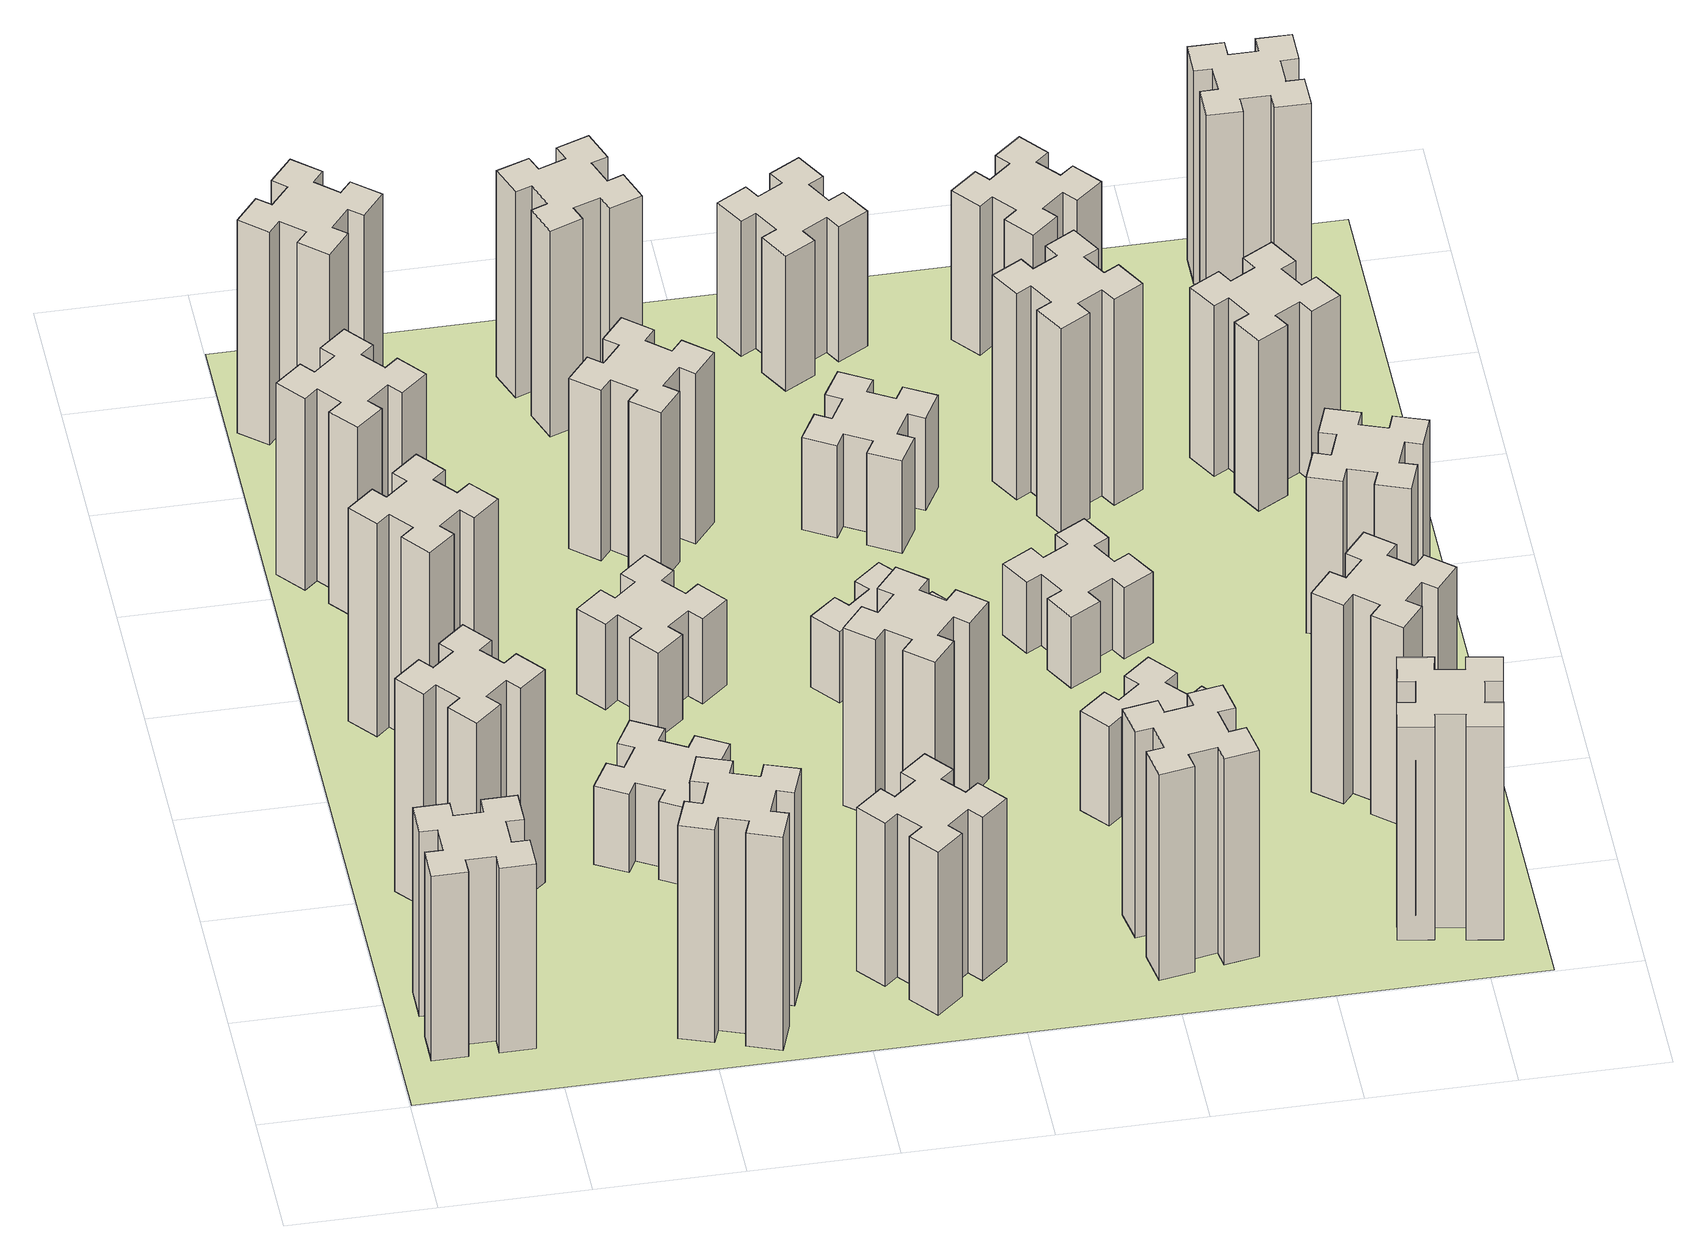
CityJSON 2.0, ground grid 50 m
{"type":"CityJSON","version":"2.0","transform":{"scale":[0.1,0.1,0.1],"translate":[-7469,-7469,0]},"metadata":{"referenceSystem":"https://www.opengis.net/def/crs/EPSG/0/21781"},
"CityObjects":{
"building1":{"type":"Building","attributes":{"class":"1000","function":"1000","usage":"1000","yearOfConstruction":2016,"roofType":"1000","measuredHeight":78,"storeysAboveGround":30,"storeysBelowGround":0},"geometry":[{"type":"Solid","lod":"1","boundaries":[[[[0,1,2,3,4,5,6,7,8,9,10,11,12,13,14,15,16,17,18,19]],[[17,16,20,21]],[[16,15,22,20]],[[15,14,23,22]],[[14,13,24,23]],[[13,12,25,24]],[[12,11,26,25]],[[11,10,27,26]],[[10,9,28,27]],[[9,8,29,28]],[[8,7,30,29]],[[7,6,31,30]],[[6,5,32,31]],[[5,4,33,32]],[[4,3,34,33]],[[3,2,35,34]],[[2,1,36,35]],[[1,0,37,36]],[[0,19,38,37]],[[19,18,39,38]],[[18,17,21,39]],[[24,25,26,27,28,29,30,31,32,33,34,35,36,37,38,39,21,20,22,23]]]]}]},
"building2":{"type":"Building","attributes":{"class":"1000","function":"1000","usage":"1000","yearOfConstruction":2016,"roofType":"1000","measuredHeight":90,"storeysAboveGround":30,"storeysBelowGround":0},"geometry":[{"type":"Solid","lod":"1","boundaries":[[[[40,41,42,43,44,45,46,47,48,49,50,51,52,53,54,55,56,57,58,59]],[[57,56,60,61]],[[56,55,62,60]],[[55,54,63,62]],[[54,53,64,63]],[[53,52,65,64]],[[52,51,66,65]],[[51,50,67,66]],[[50,49,68,67]],[[49,48,69,68]],[[48,47,70,69]],[[47,46,71,70]],[[46,45,72,71]],[[45,44,73,72]],[[44,43,74,73]],[[43,42,75,74]],[[42,41,76,75]],[[41,40,77,76]],[[40,59,78,77]],[[59,58,79,78]],[[58,57,61,79]],[[64,65,66,67,68,69,70,71,72,73,74,75,76,77,78,79,61,60,62,63]]]]}]},
"building3":{"type":"Building","attributes":{"class":"1000","function":"1000","usage":"1000","yearOfConstruction":2016,"roofType":"1000","measuredHeight":90,"storeysAboveGround":30,"storeysBelowGround":0},"geometry":[{"type":"Solid","lod":"1","boundaries":[[[[80,81,82,83,84,85,86,87,88,89,90,91,92,93,94,95,96,97,98,99]],[[97,96,100,101]],[[96,95,102,100]],[[95,94,103,102]],[[94,93,104,103]],[[93,92,105,104]],[[92,91,106,105]],[[91,90,107,106]],[[90,89,108,107]],[[89,88,109,108]],[[88,87,110,109]],[[87,86,111,110]],[[86,85,112,111]],[[85,84,113,112]],[[84,83,114,113]],[[83,82,115,114]],[[82,81,116,115]],[[81,80,117,116]],[[80,99,118,117]],[[99,98,119,118]],[[98,97,101,119]],[[104,105,106,107,108,109,110,111,112,113,114,115,116,117,118,119,101,100,102,103]]]]}]},
"building4":{"type":"Building","attributes":{"class":"1000","function":"1000","usage":"1000","yearOfConstruction":2016,"roofType":"1000","measuredHeight":81,"storeysAboveGround":30,"storeysBelowGround":0},"geometry":[{"type":"Solid","lod":"1","boundaries":[[[[120,121,122,123,124,125,126,127,128,129,130,131,132,133,134,135,136,137,138,139]],[[137,136,140,141]],[[136,135,142,140]],[[135,134,143,142]],[[134,133,144,143]],[[133,132,145,144]],[[132,131,146,145]],[[131,130,147,146]],[[130,129,148,147]],[[129,128,149,148]],[[128,127,150,149]],[[127,126,151,150]],[[126,125,152,151]],[[125,124,153,152]],[[124,123,154,153]],[[123,122,155,154]],[[122,121,156,155]],[[121,120,157,156]],[[120,139,158,157]],[[139,138,159,158]],[[138,137,141,159]],[[144,145,146,147,148,149,150,151,152,153,154,155,156,157,158,159,141,140,142,143]]]]}]},
"building5":{"type":"Building","attributes":{"class":"1000","function":"1000","usage":"1000","yearOfConstruction":2016,"roofType":"1000","measuredHeight":90,"storeysAboveGround":30,"storeysBelowGround":0},"geometry":[{"type":"Solid","lod":"1","boundaries":[[[[160,161,162,163,164,165,166,167,168,169,170,171,172,173,174,175,176,177,178,179]],[[177,176,180,181]],[[176,175,182,180]],[[175,174,183,182]],[[174,173,184,183]],[[173,172,185,184]],[[172,171,186,185]],[[171,170,187,186]],[[170,169,188,187]],[[169,168,189,188]],[[168,167,190,189]],[[167,166,191,190]],[[166,165,192,191]],[[165,164,193,192]],[[164,163,194,193]],[[163,162,195,194]],[[162,161,196,195]],[[161,160,197,196]],[[160,179,198,197]],[[179,178,199,198]],[[178,177,181,199]],[[184,185,186,187,188,189,190,191,192,193,194,195,196,197,198,199,181,180,182,183]]]]}]},
"building6":{"type":"Building","attributes":{"class":"1000","function":"1000","usage":"1000","yearOfConstruction":2016,"roofType":"1000","measuredHeight":90,"storeysAboveGround":30,"storeysBelowGround":0},"geometry":[{"type":"Solid","lod":"1","boundaries":[[[[200,201,202,203,204,205,206,207,208,209,210,211,212,213,214,215,216,217,218,219]],[[217,216,220,221]],[[216,215,222,220]],[[215,214,223,222]],[[214,213,224,223]],[[213,212,225,224]],[[212,211,226,225]],[[211,210,227,226]],[[210,209,228,227]],[[209,208,229,228]],[[208,207,230,229]],[[207,206,231,230]],[[206,205,232,231]],[[205,204,233,232]],[[204,203,234,233]],[[203,202,235,234]],[[202,201,236,235]],[[201,200,237,236]],[[200,219,238,237]],[[219,218,239,238]],[[218,217,221,239]],[[224,225,226,227,228,229,230,231,232,233,234,235,236,237,238,239,221,220,222,223]]]]}]},
"building7":{"type":"Building","attributes":{"class":"1000","function":"1000","usage":"1000","yearOfConstruction":2016,"roofType":"1000","measuredHeight":33,"storeysAboveGround":30,"storeysBelowGround":0},"geometry":[{"type":"Solid","lod":"1","boundaries":[[[[240,241,242,243,244,245,246,247,248,249,250,251,252,253,254,255,256,257,258,259]],[[257,256,260,261]],[[256,255,262,260]],[[255,254,263,262]],[[254,253,264,263]],[[253,252,265,264]],[[252,251,266,265]],[[251,250,267,266]],[[250,249,268,267]],[[249,248,269,268]],[[248,247,270,269]],[[247,246,271,270]],[[246,245,272,271]],[[245,244,273,272]],[[244,243,274,273]],[[243,242,275,274]],[[242,241,276,275]],[[241,240,277,276]],[[240,259,278,277]],[[259,258,279,278]],[[258,257,261,279]],[[264,265,266,267,268,269,270,271,272,273,274,275,276,277,278,279,261,260,262,263]]]]}]},
"building8":{"type":"Building","attributes":{"class":"1000","function":"1000","usage":"1000","yearOfConstruction":2016,"roofType":"1000","measuredHeight":36,"storeysAboveGround":30,"storeysBelowGround":0},"geometry":[{"type":"Solid","lod":"1","boundaries":[[[[280,281,282,283,284,285,286,287,288,289,290,291,292,293,294,295,296,297,298,299]],[[297,296,300,301]],[[296,295,302,300]],[[295,294,303,302]],[[294,293,304,303]],[[293,292,305,304]],[[292,291,306,305]],[[291,290,307,306]],[[290,289,308,307]],[[289,288,309,308]],[[288,287,310,309]],[[287,286,311,310]],[[286,285,312,311]],[[285,284,313,312]],[[284,283,314,313]],[[283,282,315,314]],[[282,281,316,315]],[[281,280,317,316]],[[280,299,318,317]],[[299,298,319,318]],[[298,297,301,319]],[[304,305,306,307,308,309,310,311,312,313,314,315,316,317,318,319,301,300,302,303]]]]}]},
"building9":{"type":"Building","attributes":{"class":"1000","function":"1000","usage":"1000","yearOfConstruction":2016,"roofType":"1000","measuredHeight":69,"storeysAboveGround":30,"storeysBelowGround":0},"geometry":[{"type":"Solid","lod":"1","boundaries":[[[[320,321,322,323,324,325,326,327,328,329,330,331,332,333,334,335,336,337,338,339]],[[337,336,340,341]],[[336,335,342,340]],[[335,334,343,342]],[[334,333,344,343]],[[333,332,345,344]],[[332,331,346,345]],[[331,330,347,346]],[[330,329,348,347]],[[329,328,349,348]],[[328,327,350,349]],[[327,326,351,350]],[[326,325,352,351]],[[325,324,353,352]],[[324,323,354,353]],[[323,322,355,354]],[[322,321,356,355]],[[321,320,357,356]],[[320,339,358,357]],[[339,338,359,358]],[[338,337,341,359]],[[344,345,346,347,348,349,350,351,352,353,354,355,356,357,358,359,341,340,342,343]]]]}]},
"building10":{"type":"Building","attributes":{"class":"1000","function":"1000","usage":"1000","yearOfConstruction":2016,"roofType":"1000","measuredHeight":72,"storeysAboveGround":30,"storeysBelowGround":0},"geometry":[{"type":"Solid","lod":"1","boundaries":[[[[360,361,362,363,364,365,366,367,368,369,370,371,372,373,374,375,376,377,378,379]],[[377,376,380,381]],[[376,375,382,380]],[[375,374,383,382]],[[374,373,384,383]],[[373,372,385,384]],[[372,371,386,385]],[[371,370,387,386]],[[370,369,388,387]],[[369,368,389,388]],[[368,367,390,389]],[[367,366,391,390]],[[366,365,392,391]],[[365,364,393,392]],[[364,363,394,393]],[[363,362,395,394]],[[362,361,396,395]],[[361,360,397,396]],[[360,379,398,397]],[[379,378,399,398]],[[378,377,381,399]],[[384,385,386,387,388,389,390,391,392,393,394,395,396,397,398,399,381,380,382,383]]]]}]},
"building11":{"type":"Building","attributes":{"class":"1000","function":"1000","usage":"1000","yearOfConstruction":2016,"roofType":"1000","measuredHeight":87,"storeysAboveGround":30,"storeysBelowGround":0},"geometry":[{"type":"Solid","lod":"1","boundaries":[[[[400,401,402,403,404,405,406,407,408,409,410,411,412,413,414,415,416,417,418,419]],[[417,416,420,421]],[[416,415,422,420]],[[415,414,423,422]],[[414,413,424,423]],[[413,412,425,424]],[[412,411,426,425]],[[411,410,427,426]],[[410,409,428,427]],[[409,408,429,428]],[[408,407,430,429]],[[407,406,431,430]],[[406,405,432,431]],[[405,404,433,432]],[[404,403,434,433]],[[403,402,435,434]],[[402,401,436,435]],[[401,400,437,436]],[[400,419,438,437]],[[419,418,439,438]],[[418,417,421,439]],[[424,425,426,427,428,429,430,431,432,433,434,435,436,437,438,439,421,420,422,423]]]]}]},
"building12":{"type":"Building","attributes":{"class":"1000","function":"1000","usage":"1000","yearOfConstruction":2016,"roofType":"1000","measuredHeight":75,"storeysAboveGround":30,"storeysBelowGround":0},"geometry":[{"type":"Solid","lod":"1","boundaries":[[[[440,441,442,443,444,445,446,447,448,449,450,451,452,453,454,455,456,457,458,459]],[[457,456,460,461]],[[456,455,462,460]],[[455,454,463,462]],[[454,453,464,463]],[[453,452,465,464]],[[452,451,466,465]],[[451,450,467,466]],[[450,449,468,467]],[[449,448,469,468]],[[448,447,470,469]],[[447,446,471,470]],[[446,445,472,471]],[[445,444,473,472]],[[444,443,474,473]],[[443,442,475,474]],[[442,441,476,475]],[[441,440,477,476]],[[440,459,478,477]],[[459,458,479,478]],[[458,457,461,479]],[[464,465,466,467,468,469,470,471,472,473,474,475,476,477,478,479,461,460,462,463]]]]}]},
"building13":{"type":"Building","attributes":{"class":"1000","function":"1000","usage":"1000","yearOfConstruction":2016,"roofType":"1000","measuredHeight":30,"storeysAboveGround":30,"storeysBelowGround":0},"geometry":[{"type":"Solid","lod":"1","boundaries":[[[[480,481,482,483,484,485,486,487,488,489,490,491,492,493,494,495,496,497,498,499]],[[497,496,500,501]],[[496,495,502,500]],[[495,494,503,502]],[[494,493,504,503]],[[493,492,505,504]],[[492,491,506,505]],[[491,490,507,506]],[[490,489,508,507]],[[489,488,509,508]],[[488,487,510,509]],[[487,486,511,510]],[[486,485,512,511]],[[485,484,513,512]],[[484,483,514,513]],[[483,482,515,514]],[[482,481,516,515]],[[481,480,517,516]],[[480,499,518,517]],[[499,498,519,518]],[[498,497,501,519]],[[504,505,506,507,508,509,510,511,512,513,514,515,516,517,518,519,501,500,502,503]]]]}]},
"building14":{"type":"Building","attributes":{"class":"1000","function":"1000","usage":"1000","yearOfConstruction":2016,"roofType":"1000","measuredHeight":87,"storeysAboveGround":30,"storeysBelowGround":0},"geometry":[{"type":"Solid","lod":"1","boundaries":[[[[520,521,522,523,524,525,526,527,528,529,530,531,532,533,534,535,536,537,538,539]],[[537,536,540,541]],[[536,535,542,540]],[[535,534,543,542]],[[534,533,544,543]],[[533,532,545,544]],[[532,531,546,545]],[[531,530,547,546]],[[530,529,548,547]],[[529,528,549,548]],[[528,527,550,549]],[[527,526,551,550]],[[526,525,552,551]],[[525,524,553,552]],[[524,523,554,553]],[[523,522,555,554]],[[522,521,556,555]],[[521,520,557,556]],[[520,539,558,557]],[[539,538,559,558]],[[538,537,541,559]],[[544,545,546,547,548,549,550,551,552,553,554,555,556,557,558,559,541,540,542,543]]]]}]},
"building15":{"type":"Building","attributes":{"class":"1000","function":"1000","usage":"1000","yearOfConstruction":2016,"roofType":"1000","measuredHeight":39,"storeysAboveGround":30,"storeysBelowGround":0},"geometry":[{"type":"Solid","lod":"1","boundaries":[[[[560,561,562,563,564,565,566,567,568,569,570,571,572,573,574,575,576,577,578,579]],[[577,576,580,581]],[[576,575,582,580]],[[575,574,583,582]],[[574,573,584,583]],[[573,572,585,584]],[[572,571,586,585]],[[571,570,587,586]],[[570,569,588,587]],[[569,568,589,588]],[[568,567,590,589]],[[567,566,591,590]],[[566,565,592,591]],[[565,564,593,592]],[[564,563,594,593]],[[563,562,595,594]],[[562,561,596,595]],[[561,560,597,596]],[[560,579,598,597]],[[579,578,599,598]],[[578,577,581,599]],[[584,585,586,587,588,589,590,591,592,593,594,595,596,597,598,599,581,580,582,583]]]]}]},
"building16":{"type":"Building","attributes":{"class":"1000","function":"1000","usage":"1000","yearOfConstruction":2016,"roofType":"1000","measuredHeight":57,"storeysAboveGround":30,"storeysBelowGround":0},"geometry":[{"type":"Solid","lod":"1","boundaries":[[[[600,601,602,603,604,605,606,607,608,609,610,611,612,613,614,615,616,617,618,619]],[[617,616,620,621]],[[616,615,622,620]],[[615,614,623,622]],[[614,613,624,623]],[[613,612,625,624]],[[612,611,626,625]],[[611,610,627,626]],[[610,609,628,627]],[[609,608,629,628]],[[608,607,630,629]],[[607,606,631,630]],[[606,605,632,631]],[[605,604,633,632]],[[604,603,634,633]],[[603,602,635,634]],[[602,601,636,635]],[[601,600,637,636]],[[600,619,638,637]],[[619,618,639,638]],[[618,617,621,639]],[[624,625,626,627,628,629,630,631,632,633,634,635,636,637,638,639,621,620,622,623]]]]}]},
"building17":{"type":"Building","attributes":{"class":"1000","function":"1000","usage":"1000","yearOfConstruction":2016,"roofType":"1000","measuredHeight":42,"storeysAboveGround":30,"storeysBelowGround":0},"geometry":[{"type":"Solid","lod":"1","boundaries":[[[[640,641,642,643,644,645,646,647,648,649,650,651,652,653,654,655,656,657,658,659]],[[657,656,660,661]],[[656,655,662,660]],[[655,654,663,662]],[[654,653,664,663]],[[653,652,665,664]],[[652,651,666,665]],[[651,650,667,666]],[[650,649,668,667]],[[649,648,669,668]],[[648,647,670,669]],[[647,646,671,670]],[[646,645,672,671]],[[645,644,673,672]],[[644,643,674,673]],[[643,642,675,674]],[[642,641,676,675]],[[641,640,677,676]],[[640,659,678,677]],[[659,658,679,678]],[[658,657,661,679]],[[664,665,666,667,668,669,670,671,672,673,674,675,676,677,678,679,661,660,662,663]]]]}]},
"building18":{"type":"Building","attributes":{"class":"1000","function":"1000","usage":"1000","yearOfConstruction":2016,"roofType":"1000","measuredHeight":30,"storeysAboveGround":30,"storeysBelowGround":0},"geometry":[{"type":"Solid","lod":"1","boundaries":[[[[680,681,682,683,684,685,686,687,688,689,690,691,692,693,694,695,696,697,698,699]],[[697,696,700,701]],[[696,695,702,700]],[[695,694,703,702]],[[694,693,704,703]],[[693,692,705,704]],[[692,691,706,705]],[[691,690,707,706]],[[690,689,708,707]],[[689,688,709,708]],[[688,687,710,709]],[[687,686,711,710]],[[686,685,712,711]],[[685,684,713,712]],[[684,683,714,713]],[[683,682,715,714]],[[682,681,716,715]],[[681,680,717,716]],[[680,699,718,717]],[[699,698,719,718]],[[698,697,701,719]],[[704,705,706,707,708,709,710,711,712,713,714,715,716,717,718,719,701,700,702,703]]]]}]},
"building19":{"type":"Building","attributes":{"class":"1000","function":"1000","usage":"1000","yearOfConstruction":2016,"roofType":"1000","measuredHeight":87,"storeysAboveGround":30,"storeysBelowGround":0},"geometry":[{"type":"Solid","lod":"1","boundaries":[[[[720,721,722,723,724,725,726,727,728,729,730,731,732,733,734,735,736,737,738,739]],[[737,736,740,741]],[[736,735,742,740]],[[735,734,743,742]],[[734,733,744,743]],[[733,732,745,744]],[[732,731,746,745]],[[731,730,747,746]],[[730,729,748,747]],[[729,728,749,748]],[[728,727,750,749]],[[727,726,751,750]],[[726,725,752,751]],[[725,724,753,752]],[[724,723,754,753]],[[723,722,755,754]],[[722,721,756,755]],[[721,720,757,756]],[[720,739,758,757]],[[739,738,759,758]],[[738,737,741,759]],[[744,745,746,747,748,749,750,751,752,753,754,755,756,757,758,759,741,740,742,743]]]]}]},
"building20":{"type":"Building","attributes":{"class":"1000","function":"1000","usage":"1000","yearOfConstruction":2016,"roofType":"1000","measuredHeight":90,"storeysAboveGround":30,"storeysBelowGround":0},"geometry":[{"type":"Solid","lod":"1","boundaries":[[[[760,761,762,763,764,765,766,767,768,769,770,771,772,773,774,775,776,777,778,779]],[[777,776,780,781]],[[776,775,782,780]],[[775,774,783,782]],[[774,773,784,783]],[[773,772,785,784]],[[772,771,786,785]],[[771,770,787,786]],[[770,769,788,787]],[[769,768,789,788]],[[768,767,790,789]],[[767,766,791,790]],[[766,765,792,791]],[[765,764,793,792]],[[764,763,794,793]],[[763,762,795,794]],[[762,761,796,795]],[[761,760,797,796]],[[760,779,798,797]],[[779,778,799,798]],[[778,777,781,799]],[[784,785,786,787,788,789,790,791,792,793,794,795,796,797,798,799,781,780,782,783]]]]}]},
"building21":{"type":"Building","attributes":{"class":"1000","function":"1000","usage":"1000","yearOfConstruction":2016,"roofType":"1000","measuredHeight":63,"storeysAboveGround":30,"storeysBelowGround":0},"geometry":[{"type":"Solid","lod":"1","boundaries":[[[[800,801,802,803,804,805,806,807,808,809,810,811,812,813,814,815,816,817,818,819]],[[817,816,820,821]],[[816,815,822,820]],[[815,814,823,822]],[[814,813,824,823]],[[813,812,825,824]],[[812,811,826,825]],[[811,810,827,826]],[[810,809,828,827]],[[809,808,829,828]],[[808,807,830,829]],[[807,806,831,830]],[[806,805,832,831]],[[805,804,833,832]],[[804,803,834,833]],[[803,802,835,834]],[[802,801,836,835]],[[801,800,837,836]],[[800,819,838,837]],[[819,818,839,838]],[[818,817,821,839]],[[824,825,826,827,828,829,830,831,832,833,834,835,836,837,838,839,821,820,822,823]]]]}]},
"building22":{"type":"Building","attributes":{"class":"1000","function":"1000","usage":"1000","yearOfConstruction":2016,"roofType":"1000","measuredHeight":84,"storeysAboveGround":30,"storeysBelowGround":0},"geometry":[{"type":"Solid","lod":"1","boundaries":[[[[840,841,842,843,844,845,846,847,848,849,850,851,852,853,854,855,856,857,858,859]],[[857,856,860,861]],[[856,855,862,860]],[[855,854,863,862]],[[854,853,864,863]],[[853,852,865,864]],[[852,851,866,865]],[[851,850,867,866]],[[850,849,868,867]],[[849,848,869,868]],[[848,847,870,869]],[[847,846,871,870]],[[846,845,872,871]],[[845,844,873,872]],[[844,843,874,873]],[[843,842,875,874]],[[842,841,876,875]],[[841,840,877,876]],[[840,859,878,877]],[[859,858,879,878]],[[858,857,861,879]],[[864,865,866,867,868,869,870,871,872,873,874,875,876,877,878,879,861,860,862,863]]]]}]},
"building23":{"type":"Building","attributes":{"class":"1000","function":"1000","usage":"1000","yearOfConstruction":2016,"roofType":"1000","measuredHeight":66,"storeysAboveGround":30,"storeysBelowGround":0},"geometry":[{"type":"Solid","lod":"1","boundaries":[[[[880,881,882,883,884,885,886,887,888,889,890,891,892,893,894,895,896,897,898,899]],[[897,896,900,901]],[[896,895,902,900]],[[895,894,903,902]],[[894,893,904,903]],[[893,892,905,904]],[[892,891,906,905]],[[891,890,907,906]],[[890,889,908,907]],[[889,888,909,908]],[[888,887,910,909]],[[887,886,911,910]],[[886,885,912,911]],[[885,884,913,912]],[[884,883,914,913]],[[883,882,915,914]],[[882,881,916,915]],[[881,880,917,916]],[[880,899,918,917]],[[899,898,919,918]],[[898,897,901,919]],[[904,905,906,907,908,909,910,911,912,913,914,915,916,917,918,919,901,900,902,903]]]]}]},
"building24":{"type":"Building","attributes":{"class":"1000","function":"1000","usage":"1000","yearOfConstruction":2016,"roofType":"1000","measuredHeight":72,"storeysAboveGround":30,"storeysBelowGround":0},"geometry":[{"type":"Solid","lod":"1","boundaries":[[[[920,921,922,923,924,925,926,927,928,929,930,931,932,933,934,935,936,937,938,939]],[[937,936,940,941]],[[936,935,942,940]],[[935,934,943,942]],[[934,933,944,943]],[[933,932,945,944]],[[932,931,946,945]],[[931,930,947,946]],[[930,929,948,947]],[[929,928,949,948]],[[928,927,950,949]],[[927,926,951,950]],[[926,925,952,951]],[[925,924,953,952]],[[924,923,954,953]],[[923,922,955,954]],[[922,921,956,955]],[[921,920,957,956]],[[920,939,958,957]],[[939,938,959,958]],[[938,937,941,959]],[[944,945,946,947,948,949,950,951,952,953,954,955,956,957,958,959,941,940,942,943]]]]}]},
"building25":{"type":"Building","attributes":{"class":"1000","function":"1000","usage":"1000","yearOfConstruction":2016,"roofType":"1000","measuredHeight":90,"storeysAboveGround":30,"storeysBelowGround":0},"geometry":[{"type":"Solid","lod":"1","boundaries":[[[[960,961,962,963,964,965,966,967,968,969,970,971,972,973,974,975,976,977,978,979]],[[977,976,980,981]],[[976,975,982,980]],[[975,974,983,982]],[[974,973,984,983]],[[973,972,985,984]],[[972,971,986,985]],[[971,970,987,986]],[[970,969,988,987]],[[969,968,989,988]],[[968,967,990,989]],[[967,966,991,990]],[[966,965,992,991]],[[965,964,993,992]],[[964,963,994,993]],[[963,962,995,994]],[[962,961,996,995]],[[961,960,997,996]],[[960,979,998,997]],[[979,978,999,998]],[[978,977,981,999]],[[984,985,986,987,988,989,990,991,992,993,994,995,996,997,998,999,981,980,982,983]]]]}]},
"landuse1":{"type":"LandUse","attributes":{"name":"plot1","function":"1010"},"geometry":[{"type":"MultiSurface","lod":"1","boundaries":[[[1000,1001,1002,1003]]]}]}
},
"vertices":[
[165,425,0],[165,325,0],[105,325,0],[105,205,0],[225,205,0],[225,265,0],[325,265,0],[325,205,0],[445,205,0],[445,325,0],[385,325,0],[385,425,0],[445,425,0],[445,545,0],[325,545,0],[325,485,0],[225,485,0],[225,545,0],[105,545,0],[105,425,0],[225,485,780],[225,545,780],[325,485,780],[325,545,780],[445,545,780],[445,425,780],[385,425,780],[385,325,780],[445,325,780],[445,205,780],[325,205,780],[325,265,780],[225,265,780],[225,205,780],[105,205,780],[105,325,780],[165,325,780],[165,425,780],[105,425,780],[105,545,780],
[492,1048,0],[427,1124,0],[473,1163,0],[396,1255,0],[304,1178,0],[343,1132,0],[266,1067,0],[228,1113,0],[136,1036,0],[213,944,0],[259,983,0],[323,906,0],[277,868,0],[354,776,0],[446,853,0],[408,899,0],[484,963,0],[523,917,0],[615,994,0],[538,1086,0],[484,963,900],[523,917,900],[408,899,900],[446,853,900],[354,776,900],[277,868,900],[323,906,900],[259,983,900],[213,944,900],[136,1036,900],[228,1113,900],[266,1067,900],[343,1132,900],[304,1178,900],[396,1255,900],[473,1163,900],[427,1124,900],[492,1048,900],[538,1086,900],[615,994,900],
[492,1888,0],[427,1964,0],[473,2003,0],[396,2095,0],[304,2018,0],[343,1972,0],[266,1907,0],[228,1953,0],[136,1876,0],[213,1784,0],[259,1823,0],[323,1746,0],[277,1708,0],[354,1616,0],[446,1693,0],[408,1739,0],[484,1803,0],[523,1757,0],[615,1834,0],[538,1926,0],[484,1803,900],[523,1757,900],[408,1739,900],[446,1693,900],[354,1616,900],[277,1708,900],[323,1746,900],[259,1823,900],[213,1784,900],[136,1876,900],[228,1953,900],[266,1907,900],[343,1972,900],[304,2018,900],[396,2095,900],[473,2003,900],[427,1964,900],[492,1888,900],[538,1926,900],[615,1834,900],
[243,2712,0],[166,2647,0],[128,2693,0],[36,2616,0],[113,2524,0],[159,2563,0],[223,2486,0],[177,2448,0],[254,2356,0],[346,2433,0],[308,2479,0],[384,2543,0],[423,2497,0],[515,2574,0],[438,2666,0],[392,2628,0],[327,2704,0],[373,2743,0],[296,2835,0],[204,2758,0],[327,2704,810],[373,2743,810],[392,2628,810],[438,2666,810],[515,2574,810],[423,2497,810],[384,2543,810],[308,2479,810],[346,2433,810],[254,2356,810],[177,2448,810],[223,2486,810],[159,2563,810],[113,2524,810],[36,2616,810],[128,2693,810],[166,2647,810],[243,2712,810],[204,2758,810],[296,2835,810],
[1029,360,0],[995,266,0],[939,287,0],[897,174,0],[1010,133,0],[1031,189,0],[1125,155,0],[1104,99,0],[1217,57,0],[1258,170,0],[1202,191,0],[1236,285,0],[1292,264,0],[1333,377,0],[1220,418,0],[1200,362,0],[1106,396,0],[1127,452,0],[1014,493,0],[973,380,0],[1106,396,900],[1127,452,900],[1200,362,900],[1220,418,900],[1333,377,900],[1292,264,900],[1236,285,900],[1202,191,900],[1258,170,900],[1217,57,900],[1104,99,900],[1125,155,900],[1031,189,900],[1010,133,900],[897,174,900],[939,287,900],[995,266,900],[1029,360,900],[973,380,900],[1014,493,900],
[384,3387,0],[308,3452,0],[346,3498,0],[254,3575,0],[177,3483,0],[223,3444,0],[159,3368,0],[113,3406,0],[36,3314,0],[128,3237,0],[166,3283,0],[243,3219,0],[204,3173,0],[296,3096,0],[373,3188,0],[327,3226,0],[392,3303,0],[438,3264,0],[515,3356,0],[423,3433,0],[392,3303,900],[438,3264,900],[327,3226,900],[373,3188,900],[296,3096,900],[204,3173,900],[243,3219,900],[166,3283,900],[128,3237,900],[36,3314,900],[113,3406,900],[159,3368,900],[223,3444,900],[177,3483,900],[254,3575,900],[346,3498,900],[308,3452,900],[384,3387,900],[423,3433,900],[515,3356,900],
[1086,1017,0],[1136,1104,0],[1188,1074,0],[1248,1178,0],[1144,1238,0],[1114,1186,0],[1027,1236,0],[1057,1288,0],[953,1348,0],[893,1244,0],[945,1214,0],[895,1127,0],[843,1157,0],[783,1053,0],[887,993,0],[917,1045,0],[1004,995,0],[974,943,0],[1078,883,0],[1138,987,0],[1004,995,330],[974,943,330],[917,1045,330],[887,993,330],[783,1053,330],[843,1157,330],[895,1127,330],[945,1214,330],[893,1244,330],[953,1348,330],[1057,1288,330],[1027,1236,330],[1114,1186,330],[1144,1238,330],[1248,1178,330],[1188,1074,330],[1136,1104,330],[1086,1017,330],[1138,987,330],[1078,883,330],
[1083,1972,0],[1006,1907,0],[968,1953,0],[876,1876,0],[953,1784,0],[999,1823,0],[1063,1746,0],[1017,1708,0],[1094,1616,0],[1186,1693,0],[1148,1739,0],[1224,1803,0],[1263,1757,0],[1355,1834,0],[1278,1926,0],[1232,1888,0],[1167,1964,0],[1213,2003,0],[1136,2095,0],[1044,2018,0],[1167,1964,360],[1213,2003,360],[1232,1888,360],[1278,1926,360],[1355,1834,360],[1263,1757,360],[1224,1803,360],[1148,1739,360],[1186,1693,360],[1094,1616,360],[1017,1708,360],[1063,1746,360],[999,1823,360],[953,1784,360],[876,1876,360],[968,1953,360],[1006,1907,360],[1083,1972,360],[1044,2018,360],[1136,2095,360],
[1639,343,0],[1703,266,0],[1657,228,0],[1734,136,0],[1826,213,0],[1788,259,0],[1864,323,0],[1903,277,0],[1995,354,0],[1918,446,0],[1872,408,0],[1807,484,0],[1853,523,0],[1776,615,0],[1684,538,0],[1723,492,0],[1646,427,0],[1608,473,0],[1516,396,0],[1593,304,0],[1646,427,690],[1608,473,690],[1723,492,690],[1684,538,690],[1776,615,690],[1853,523,690],[1807,484,690],[1872,408,690],[1918,446,690],[1995,354,690],[1903,277,690],[1864,323,690],[1788,259,690],[1826,213,690],[1734,136,690],[1657,228,690],[1703,266,690],[1639,343,690],[1593,304,690],[1516,396,690],
[1267,2486,0],[1332,2563,0],[1378,2524,0],[1455,2616,0],[1363,2693,0],[1324,2647,0],[1248,2712,0],[1286,2758,0],[1194,2835,0],[1117,2743,0],[1163,2704,0],[1099,2628,0],[1053,2666,0],[976,2574,0],[1068,2497,0],[1106,2543,0],[1183,2479,0],[1144,2433,0],[1236,2356,0],[1313,2448,0],[1183,2479,720],[1144,2433,720],[1106,2543,720],[1068,2497,720],[976,2574,720],[1053,2666,720],[1099,2628,720],[1163,2704,720],[1117,2743,720],[1194,2835,720],[1286,2758,720],[1248,2712,720],[1324,2647,720],[1363,2693,720],[1455,2616,720],[1378,2524,720],[1332,2563,720],[1267,2486,720],[1313,2448,720],[1236,2356,720],
[1125,3456,0],[1031,3422,0],[1010,3478,0],[897,3437,0],[939,3324,0],[995,3345,0],[1029,3251,0],[973,3230,0],[1014,3117,0],[1127,3159,0],[1106,3215,0],[1200,3249,0],[1220,3193,0],[1333,3234,0],[1292,3347,0],[1236,3326,0],[1202,3420,0],[1258,3440,0],[1217,3553,0],[1104,3512,0],[1202,3420,870],[1258,3440,870],[1236,3326,870],[1292,3347,870],[1333,3234,870],[1220,3193,870],[1200,3249,870],[1106,3215,870],[1127,3159,870],[1014,3117,870],[973,3230,870],[1029,3251,870],[995,3345,870],[939,3324,870],[897,3437,870],[1010,3478,870],[1031,3422,870],[1125,3456,870],[1104,3512,870],[1217,3553,870],
[1803,1324,0],[1739,1248,0],[1693,1286,0],[1616,1194,0],[1708,1117,0],[1746,1163,0],[1823,1099,0],[1784,1053,0],[1876,976,0],[1953,1068,0],[1907,1106,0],[1972,1183,0],[2018,1144,0],[2095,1236,0],[2003,1313,0],[1964,1267,0],[1888,1332,0],[1926,1378,0],[1834,1455,0],[1757,1363,0],[1888,1332,750],[1926,1378,750],[1964,1267,750],[2003,1313,750],[2095,1236,750],[2018,1144,750],[1972,1183,750],[1907,1106,750],[1953,1068,750],[1876,976,750],[1784,1053,750],[1823,1099,750],[1746,1163,750],[1708,1117,750],[1616,1194,750],[1693,1286,750],[1739,1248,750],[1803,1324,750],[1757,1363,750],[1834,1455,750],
[1972,1788,0],[1907,1864,0],[1953,1903,0],[1876,1995,0],[1784,1918,0],[1823,1872,0],[1746,1807,0],[1708,1853,0],[1616,1776,0],[1693,1684,0],[1739,1723,0],[1803,1646,0],[1757,1608,0],[1834,1516,0],[1926,1593,0],[1888,1639,0],[1964,1703,0],[2003,1657,0],[2095,1734,0],[2018,1826,0],[1964,1703,300],[2003,1657,300],[1888,1639,300],[1926,1593,300],[1834,1516,300],[1757,1608,300],[1803,1646,300],[1739,1723,300],[1693,1684,300],[1616,1776,300],[1708,1853,300],[1746,1807,300],[1823,1872,300],[1784,1918,300],[1876,1995,300],[1953,1903,300],[1907,1864,300],[1972,1788,300],[2018,1826,300],[2095,1734,300],
[2625,492,0],[2527,475,0],[2517,534,0],[2398,513,0],[2419,395,0],[2478,405,0],[2496,307,0],[2437,297,0],[2457,178,0],[2576,199,0],[2565,258,0],[2664,276,0],[2674,217,0],[2792,237,0],[2771,356,0],[2712,345,0],[2695,444,0],[2754,454,0],[2733,572,0],[2615,551,0],[2695,444,870],[2754,454,870],[2712,345,870],[2771,356,870],[2792,237,870],[2674,217,870],[2664,276,870],[2565,258,870],[2576,199,870],[2457,178,870],[2437,297,870],[2496,307,870],[2478,405,870],[2419,395,870],[2398,513,870],[2517,534,870],[2527,475,870],[2625,492,870],[2615,551,870],[2733,572,870],
[2026,2497,0],[2076,2584,0],[2128,2554,0],[2188,2658,0],[2084,2718,0],[2054,2666,0],[1967,2716,0],[1997,2768,0],[1893,2828,0],[1833,2724,0],[1885,2694,0],[1835,2607,0],[1783,2637,0],[1723,2533,0],[1827,2473,0],[1857,2525,0],[1944,2475,0],[1914,2423,0],[2018,2363,0],[2078,2467,0],[1944,2475,390],[1914,2423,390],[1857,2525,390],[1827,2473,390],[1723,2533,390],[1783,2637,390],[1835,2607,390],[1885,2694,390],[1833,2724,390],[1893,2828,390],[1997,2768,390],[1967,2716,390],[2054,2666,390],[2084,2718,390],[2188,2658,390],[2128,2554,390],[2076,2584,390],[2026,2497,390],[2078,2467,390],[2018,2363,390],
[1844,3556,0],[1757,3506,0],[1727,3558,0],[1623,3498,0],[1683,3394,0],[1735,3424,0],[1785,3337,0],[1733,3307,0],[1793,3203,0],[1897,3263,0],[1867,3315,0],[1954,3365,0],[1984,3313,0],[2088,3373,0],[2028,3477,0],[1976,3447,0],[1926,3534,0],[1978,3564,0],[1918,3668,0],[1814,3608,0],[1926,3534,570],[1978,3564,570],[1976,3447,570],[2028,3477,570],[2088,3373,570],[1984,3313,570],[1954,3365,570],[1867,3315,570],[1897,3263,570],[1793,3203,570],[1733,3307,570],[1785,3337,570],[1735,3424,570],[1683,3394,570],[1623,3498,570],[1727,3558,570],[1757,3506,570],[1844,3556,570],[1814,3608,570],[1918,3668,570],
[2563,1132,0],[2486,1067,0],[2448,1113,0],[2356,1036,0],[2433,944,0],[2479,983,0],[2543,906,0],[2497,868,0],[2574,776,0],[2666,853,0],[2628,899,0],[2704,963,0],[2743,917,0],[2835,994,0],[2758,1086,0],[2712,1048,0],[2647,1124,0],[2693,1163,0],[2616,1255,0],[2524,1178,0],[2647,1124,420],[2693,1163,420],[2712,1048,420],[2758,1086,420],[2835,994,420],[2743,917,420],[2704,963,420],[2628,899,420],[2666,853,420],[2574,776,420],[2497,868,420],[2543,906,420],[2479,983,420],[2433,944,420],[2356,1036,420],[2448,1113,420],[2486,1067,420],[2563,1132,420],[2524,1178,420],[2616,1255,420],
[2375,1844,0],[2425,1757,0],[2373,1727,0],[2433,1623,0],[2537,1683,0],[2507,1735,0],[2594,1785,0],[2624,1733,0],[2728,1793,0],[2668,1897,0],[2616,1867,0],[2566,1954,0],[2618,1984,0],[2558,2088,0],[2454,2028,0],[2484,1976,0],[2397,1926,0],[2367,1978,0],[2263,1918,0],[2323,1814,0],[2397,1926,300],[2367,1978,300],[2484,1976,300],[2454,2028,300],[2558,2088,300],[2618,1984,300],[2566,1954,300],[2616,1867,300],[2668,1897,300],[2728,1793,300],[2624,1733,300],[2594,1785,300],[2507,1735,300],[2537,1683,300],[2433,1623,300],[2373,1727,300],[2425,1757,300],[2375,1844,300],[2323,1814,300],[2263,1918,300],
[2607,2475,0],[2694,2525,0],[2724,2473,0],[2828,2533,0],[2768,2637,0],[2716,2607,0],[2666,2694,0],[2718,2724,0],[2658,2828,0],[2554,2768,0],[2584,2716,0],[2497,2666,0],[2467,2718,0],[2363,2658,0],[2423,2554,0],[2475,2584,0],[2525,2497,0],[2473,2467,0],[2533,2363,0],[2637,2423,0],[2525,2497,870],[2473,2467,870],[2475,2584,870],[2423,2554,870],[2363,2658,870],[2467,2718,870],[2497,2666,870],[2584,2716,870],[2554,2768,870],[2658,2828,870],[2718,2724,870],[2666,2694,870],[2716,2607,870],[2768,2637,870],[2828,2533,870],[2724,2473,870],[2694,2525,870],[2607,2475,870],[2637,2423,870],[2533,2363,870],
[3504,475,0],[3405,492,0],[3416,551,0],[3297,572,0],[3277,454,0],[3336,444,0],[3318,345,0],[3259,356,0],[3238,237,0],[3357,217,0],[3367,276,0],[3465,258,0],[3455,199,0],[3573,178,0],[3594,297,0],[3535,307,0],[3552,405,0],[3611,395,0],[3632,513,0],[3514,534,0],[3552,405,900],[3611,395,900],[3535,307,900],[3594,297,900],[3573,178,900],[3455,199,900],[3465,258,900],[3367,276,900],[3357,217,900],[3238,237,900],[3259,356,900],[3318,345,900],[3336,444,900],[3277,454,900],[3297,572,900],[3416,551,900],[3405,492,900],[3504,475,900],[3514,534,900],[3632,513,900],
[2712,3368,0],[2647,3444,0],[2693,3483,0],[2616,3575,0],[2524,3498,0],[2563,3452,0],[2486,3387,0],[2448,3433,0],[2356,3356,0],[2433,3264,0],[2479,3303,0],[2543,3226,0],[2497,3188,0],[2574,3096,0],[2666,3173,0],[2628,3219,0],[2704,3283,0],[2743,3237,0],[2835,3314,0],[2758,3406,0],[2704,3283,630],[2743,3237,630],[2628,3219,630],[2666,3173,630],[2574,3096,630],[2497,3188,630],[2543,3226,630],[2479,3303,630],[2433,3264,630],[2356,3356,630],[2448,3433,630],[2486,3387,630],[2563,3452,630],[2524,3498,630],[2616,3575,630],[2693,3483,630],[2647,3444,630],[2712,3368,630],[2758,3406,630],[2835,3314,630],
[3387,906,0],[3452,983,0],[3498,944,0],[3575,1036,0],[3483,1113,0],[3444,1067,0],[3368,1132,0],[3406,1178,0],[3314,1255,0],[3237,1163,0],[3283,1124,0],[3219,1048,0],[3173,1086,0],[3096,994,0],[3188,917,0],[3226,963,0],[3303,899,0],[3264,853,0],[3356,776,0],[3433,868,0],[3303,899,840],[3264,853,840],[3226,963,840],[3188,917,840],[3096,994,840],[3173,1086,840],[3219,1048,840],[3283,1124,840],[3237,1163,840],[3314,1255,840],[3406,1178,840],[3368,1132,840],[3444,1067,840],[3483,1113,840],[3575,1036,840],[3498,944,840],[3452,983,840],[3387,906,840],[3433,868,840],[3356,776,840],
[3520,1942,0],[3426,1976,0],[3447,2032,0],[3334,2073,0],[3293,1960,0],[3349,1940,0],[3315,1846,0],[3259,1867,0],[3217,1754,0],[3330,1713,0],[3351,1769,0],[3445,1735,0],[3424,1679,0],[3537,1637,0],[3578,1750,0],[3522,1771,0],[3556,1865,0],[3612,1844,0],[3653,1957,0],[3540,1998,0],[3556,1865,660],[3612,1844,660],[3522,1771,660],[3578,1750,660],[3537,1637,660],[3424,1679,660],[3445,1735,660],[3351,1769,660],[3330,1713,660],[3217,1754,660],[3259,1867,660],[3315,1846,660],[3349,1940,660],[3293,1960,660],[3334,2073,660],[3447,2032,660],[3426,1976,660],[3520,1942,660],[3540,1998,660],[3653,1957,660],
[3247,2475,0],[3334,2525,0],[3364,2473,0],[3468,2533,0],[3408,2637,0],[3356,2607,0],[3306,2694,0],[3358,2724,0],[3298,2828,0],[3194,2768,0],[3224,2716,0],[3137,2666,0],[3107,2718,0],[3003,2658,0],[3063,2554,0],[3115,2584,0],[3165,2497,0],[3113,2467,0],[3173,2363,0],[3277,2423,0],[3165,2497,720],[3113,2467,720],[3115,2584,720],[3063,2554,720],[3003,2658,720],[3107,2718,720],[3137,2666,720],[3224,2716,720],[3194,2768,720],[3298,2828,720],[3358,2724,720],[3306,2694,720],[3356,2607,720],[3408,2637,720],[3468,2533,720],[3364,2473,720],[3334,2525,720],[3247,2475,720],[3277,2423,720],[3173,2363,720],
[3285,3325,0],[3385,3325,0],[3385,3265,0],[3505,3265,0],[3505,3385,0],[3445,3385,0],[3445,3485,0],[3505,3485,0],[3505,3605,0],[3385,3605,0],[3385,3545,0],[3285,3545,0],[3285,3605,0],[3165,3605,0],[3165,3485,0],[3225,3485,0],[3225,3385,0],[3165,3385,0],[3165,3265,0],[3285,3265,0],[3225,3385,900],[3165,3385,900],[3225,3485,900],[3165,3485,900],[3165,3605,900],[3285,3605,900],[3285,3545,900],[3385,3545,900],[3385,3605,900],[3505,3605,900],[3505,3485,900],[3445,3485,900],[3445,3385,900],[3505,3385,900],[3505,3265,900],[3385,3265,900],[3385,3325,900],[3285,3325,900],[3285,3265,900],[3165,3265,900],
[5,3705,0],[3705,3705,0],[3705,5,0],[5,5,0]
]}
